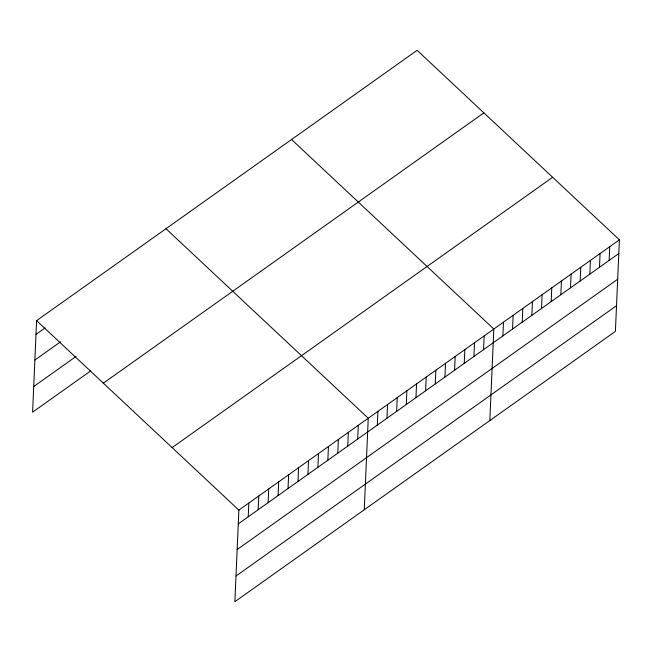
<?xml version="1.0" encoding="UTF-8"?>
<svg xmlns="http://www.w3.org/2000/svg" width="652" height="652" viewBox="0 0 652 652"><rect width="100%" height="100%" fill="white"/><g stroke="black" fill="none" stroke-linecap="round" stroke-linejoin="round"><path stroke-width="0.98" d="M36.593 320.629L238.876 510.133L234.875 601.682L615.406 331.371L619.4 239.822L417.125 50.318L36.593 320.629L32.6 412.178L90.652 370.939M248.225 516.808L248.828 503.059M258.176 509.734L258.779 495.993M268.127 502.668L268.73 488.918M278.086 495.593L278.681 481.852M288.037 488.527L288.632 474.778M297.988 481.453L298.583 467.712M307.94 474.387L308.543 460.638M317.891 467.313L318.494 453.572M327.842 460.247L328.445 446.506M337.793 453.181L338.396 439.432M347.744 446.107L348.347 432.366M357.703 439.041L358.298 425.291M364.256 509.774L368.25 418.225L165.975 228.722M377.312 425.104L377.915 411.363M386.97 418.242L387.573 404.501M396.628 411.379L397.231 397.638M406.294 404.517L406.889 390.776M415.952 397.663L416.546 383.914M425.609 390.801L426.212 377.052M435.267 383.938L435.87 370.189M444.925 377.076L445.528 363.327M454.591 370.214L455.186 356.465M464.248 363.351L464.852 349.602M473.906 356.489L474.509 342.74M483.564 349.627L484.167 335.886M489.831 420.573L493.825 329.024L291.55 139.52M502.888 335.902L503.483 322.161M512.545 329.04L513.148 315.299M522.203 322.178L522.806 308.437M531.861 315.315L532.464 301.574M541.527 308.453L542.122 294.712M551.184 301.591L551.779 287.85M560.842 294.737L561.445 280.988M570.5 287.874L571.103 274.125M580.158 281.012L580.761 267.263M589.824 274.15L590.419 260.401M599.481 267.287L600.084 253.538M609.139 260.425L609.742 246.676M35.999 334.37L45.118 327.891M34.874 360.051L60.587 341.787M33.725 386.506L76.015 356.457M103.35 383.164L483.874 112.853M172.12 447.59L552.651 177.279M238.876 510.133L619.4 239.822M238.273 523.874L618.797 253.563M237.149 549.554L617.68 279.243M236 576.009L616.523 305.698"/></g></svg>
